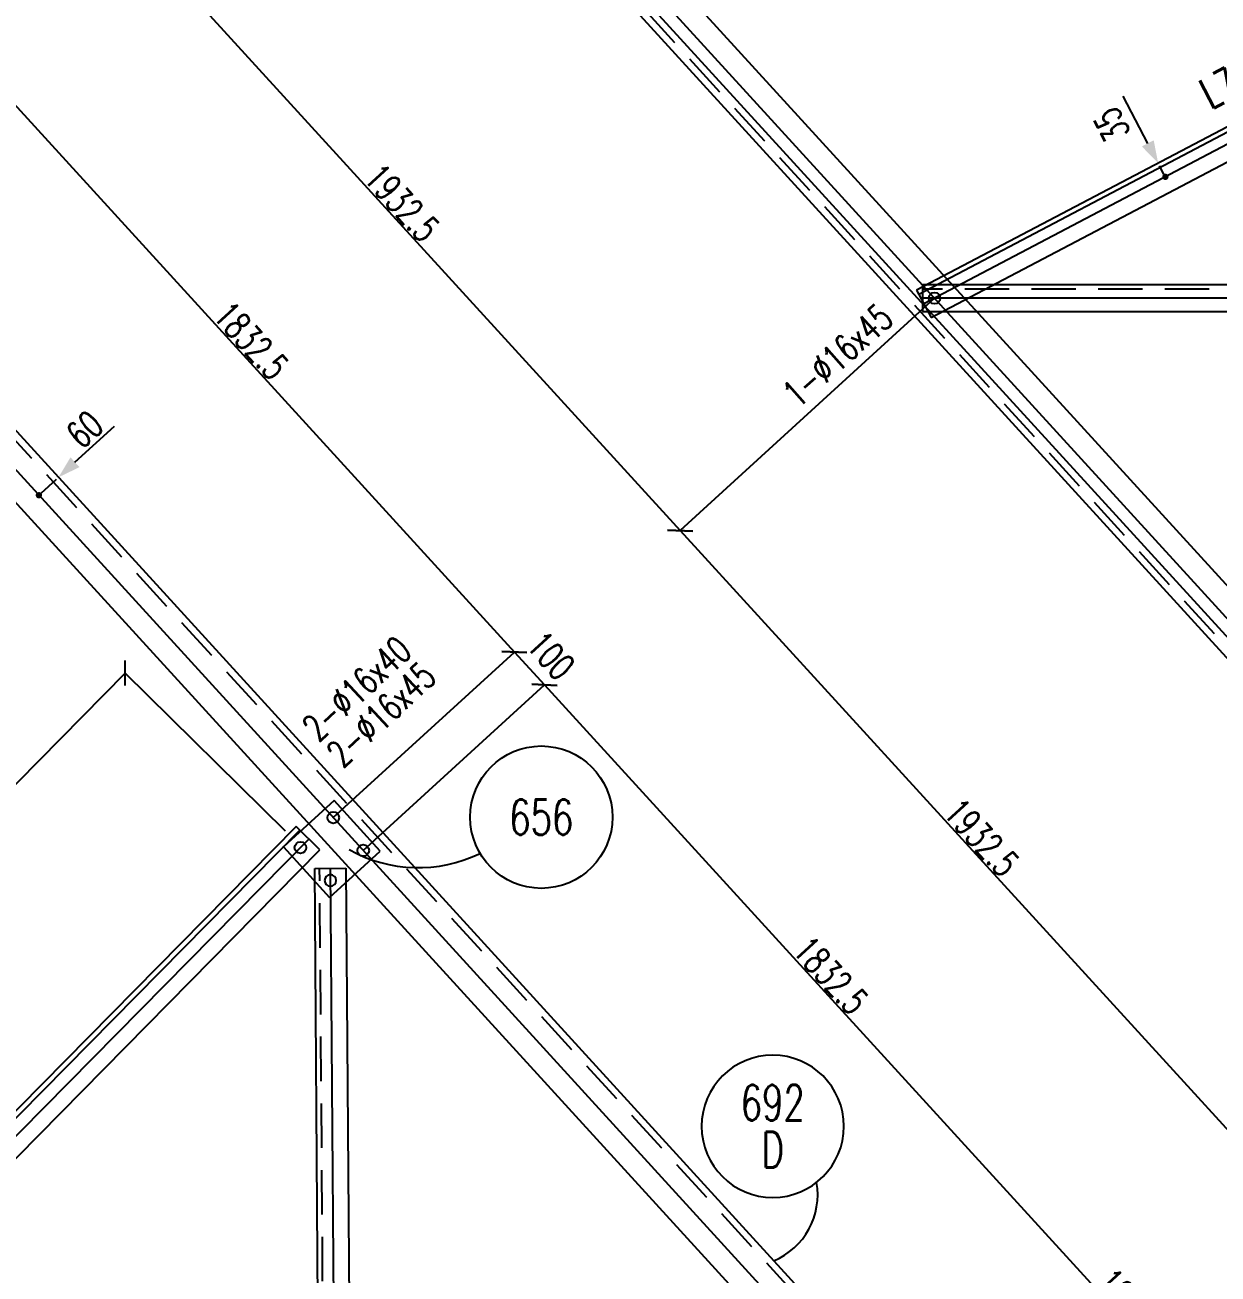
# Model space of a CAD drawing. Extents: x 669586 to 685806, y -4580 to 6900.
# Drawn here: x 673287 to 675970, y 261 to 3069 of the extents above; entities that cross this region are included whole.
import ezdxf
from ezdxf.enums import TextEntityAlignment as Align

# ---------------------------------------------------------------- set-up
doc = ezdxf.new("R2010")
doc.units = 0
doc.header["$LTSCALE"] = 200
doc.header["$MEASUREMENT"] = 0
doc.linetypes.add('DASHED', pattern=[0.75, 0.5, -0.25])
doc.layers.get('0').update_dxf_attribs({"linetype": 'CONTINUOUS'})
for name, color, linetype in [('ASSI', 6, 'CONTINUOUS'), ('BOLLINI_1', 7, 'CONTINUOUS'), ('BOLLINI_5', 7, 'CONTINUOUS'), ('FORI', 2, 'CONTINUOUS'), ('LINEA_ANG', 2, 'CONTINUOUS'), ('LINEE_PIASTRE', 2, 'CONTINUOUS'), ('LS', 7, 'CONTINUOUS'), ('PIASTRE', 5, 'CONTINUOUS'), ('QT_MAL', 7, 'CONTINUOUS'), ('QT_MPR', 7, 'CONTINUOUS'), ('TRAT-Y', 7, 'DASHED')]:
    doc.layers.add(name, color=color, linetype=linetype)
doc.styles.add('QUOTE', font='ROMANS8.SHX', dxfattribs={"width": 0.7})
doc.styles.add('RQL', font='ROMANS8.SHX', dxfattribs={"width": 0.7})
doc.styles.add('RS', font='ROMANS8.shx', dxfattribs={"width": 0.7})
doc.styles.get("Standard").update_dxf_attribs({"font": 'ROMANS8.SHX', "width": 0.7})
doc.dimstyles.new('FRECCE1', dxfattribs={"dimtxt": 60, "dimasz": 6.66, "dimexe": 0, "dimexo": 0, "dimgap": 1, "dimtad": 1, "dimzin": 0, "dimdsep": 46, "dimtxsty": 'RS', "dimblk1": 'QUOTP', "dimblk2": 'QUOTF', "dimsah": 1, "dimcen": 0, "dimclrd": 2, "dimclre": 2, "dimclrt": 7, "dimadec": 0, "dimazin": 0, "dimtfac": 1, "dimtix": 1, "dimtmove": 2, "dimatfit": 3, "dimldrblk": 'QUOTP', "dimfxl": 1, "dimtolj": 1, "dimtzin": 0, "dimarcsym": 0})
doc.dimstyles.new('TRATTO', dxfattribs={"dimscale": 0, "dimtxt": 60, "dimasz": 40, "dimexe": 0, "dimexo": 0, "dimgap": 5, "dimtad": 1, "dimrnd": 0.5, "dimdsep": 46, "dimtxsty": 'RS', "dimblk1": 'OBLIQUE', "dimblk2": 'OBLIQUE', "dimsah": 1, "dimcen": 0.09, "dimclrd": 2, "dimclre": 2, "dimclrt": 7, "dimadec": 0, "dimazin": 0, "dimtfac": 1, "dimtix": 1, "dimtmove": 2, "dimatfit": 3, "dimfxl": 1, "dimtolj": 1, "dimtzin": 0, "dimarcsym": 0})

# ---------------------------------------------------------------- blocks, each defined once
blk = doc.blocks.new('ASSE98')
blk.add_line((0, 0), (1, 0))
at = {"color": 7, "style": 'QUOTE', "width": 0.5, "flags": 1}
for tag, p in [('TI', (1.38308, 6.82731)), ('DI_S', (1.38308, 6.42178)), ('D_S', (1.38308, 6.02092)), ('E_S', (1.38308, 5.68065)), ('NFORI', (1.36454, 5.29792)), ('ALAR', (1.36349, 4.93246)), ('FAM', (1.3775, 4.54645)), ('ALA', (1.38308, 4.19257)), ('DISP2', (1.38308, 3.84971)), ('DISP1', (1.38308, 3.50686)), ('PINZAF', (1.38308, 3.164)), ('PINZAI', (1.38308, 2.82114)), ('TRP', (1.38308, 2.47829)), ('NP', (1.38308, 2.13543)), ('SV', (1.38308, 1.79257)), ('PESO', (1.38308, 1.44971)), ('QUA', (1.38308, 1.10686)), ('LUN', (1.38308, 0.764)), ('PROF', (1.38308, 0.42114)), ('POS', (1.38308, 0.07829))]:
    blk.add_attdef(tag, p, '', height=0.2, dxfattribs=at)
at = {"color": 7, "flags": 1}
for tag, p in [('LAV1', (3.07431, 6.82847)), ('LAV2', (3.07431, 6.49513)), ('LAV3', (3.07431, 6.1618)), ('LAV4', (3.07431, 5.82847)), ('LAV5', (3.07431, 5.49513)), ('LAV6', (3.07431, 5.1618)), ('LAV7', (3.07431, 4.82847)), ('LAV8', (3.07431, 4.49513)), ('LAV9', (3.07431, 4.1618)), ('LAV10', (3.07431, 3.82847))]:
    blk.add_attdef(tag, p, '', height=0.2, dxfattribs=at)
blk = doc.blocks.new('16')
blk.add_circle((0, 0), 1)
blk = doc.blocks.new('MRKR_98')
blk.add_point((0, 0))
at = {"color": 7, "style": 'QUOTE', "width": 0.5, "flags": 1}
for tag, p in [('TI', (3.73, 6.83)), ('DI_S', (3.73, 6.42)), ('D_S', (3.73, 6.02)), ('E_S', (3.73, 5.68)), ('AUX2', (3.71, 4.93)), ('NFORI', (3.72, 5.3)), ('AUX1', (3.73, 4.19)), ('FAM', (3.73, 4.55)), ('COMMESSA', (3.73, 3.85)), ('MD', (3.73, 3.51)), ('MP', (3.73, 3.16)), ('LARGHEZZA', (3.73, 2.82)), ('SPESSORE', (3.73, 2.48)), ('NP', (3.73, 2.14)), ('SV', (3.73, 1.79)), ('PESO', (3.73, 1.45)), ('QUA', (3.73, 1.11)), ('LUN', (3.73, 0.76)), ('PROF', (3.73, 0.42)), ('POS', (3.73, 0.08))]:
    blk.add_attdef(tag, p, '', height=0.2, dxfattribs=at)
at = {"color": 7, "flags": 1}
for tag, p in [('LAV1', (5.26, 6.88)), ('LAV2', (5.26, 6.55)), ('LAV3', (5.26, 6.21)), ('LAV4', (5.26, 5.88)), ('LAV5', (5.26, 5.55)), ('LAV6', (5.26, 5.21)), ('LAV7', (5.26, 4.88)), ('LAV8', (5.26, 4.55)), ('LAV9', (5.26, 4.21)), ('LAV10', (5.26, 3.88))]:
    blk.add_attdef(tag, p, '', height=0.2, dxfattribs=at)
blk = doc.blocks.new('xxx')
blk.add_circle((0, 0), 8)
at = {"color": 3, "style": 'RQL', "width": 0.7}
blk.add_attdef('POS', text='', height=4, dxfattribs=at).set_placement((0, 0), align=Align.MIDDLE)
at = {"color": 3, "style": 'RQL', "width": 0.7, "flags": 1}
blk.add_attdef('POS1', (-0.39, -5.42), '', height=2, dxfattribs=at)
at = {"style": 'RQL', "width": 0.7, "flags": 1}
blk.add_attdef('TIPO', (-0.39, -8.66), '', height=2, dxfattribs=at)
blk = doc.blocks.new('_OBLIQUE')
at = {"color": 0, "linetype": 'ByBlock'}
blk.add_line((-0.5, -0.5), (0.5, 0.5), dxfattribs=at)
blk = doc.blocks.new('*D130')
at = {"layer": 'LS', "color": 2, "lineweight": -2, "transparency": 16777216}
for p, q in [((674028.5, 3881.7), (673456.7, 3359.3)), ((673456.7, 3359.3), (674760.1, 1932.5)), ((675332, 2454.9), (674760.1, 1932.5))]:
    blk.add_line(p, q, dxfattribs=at)
at = {"layer": 'LS', "color": 2, "lineweight": -2, "transparency": 16777216, "xscale": 40, "yscale": 40, "zscale": 40}
for p, rotation in [((673456.7, 3359.3), 132.413786843956), ((674760.1, 1932.5), 312.413786843956)]:
    blk.add_blockref('_OBLIQUE', p, dxfattribs=dict(at, rotation=rotation))
at = {"layer": 'LS', "color": 7, "transparency": 16777216, "insert": (674134.2, 2669.5), "char_height": 60, "attachment_point": 5, "rotation": 312.4138, "style": 'RS'}
blk.add_mtext('\\A1;1932.5', dxfattribs=at)
blk = doc.blocks.new('*D131')
at = {"layer": 'LS', "color": 2, "lineweight": -2, "transparency": 16777216}
for p, q in [((675332, 2454.9), (674760.1, 1932.5)), ((674760.1, 1932.5), (676063.6, 505.7)), ((676635.4, 1028.1), (676063.6, 505.7))]:
    blk.add_line(p, q, dxfattribs=at)
at = {"layer": 'LS', "color": 2, "lineweight": -2, "transparency": 16777216, "xscale": 40, "yscale": 40, "zscale": 40}
for p, rotation in [((674760.1, 1932.5), 132.413786843956), ((676063.6, 505.7), 312.413786843956)]:
    blk.add_blockref('_OBLIQUE', p, dxfattribs=dict(at, rotation=rotation))
at = {"layer": 'LS', "color": 7, "transparency": 16777216, "insert": (675437.7, 1242.7), "char_height": 60, "attachment_point": 5, "rotation": 312.4138, "style": 'RS'}
blk.add_mtext('\\A1;1932.5', dxfattribs=at)
blk = doc.blocks.new('YYY')
blk.add_circle((0, 0), 8)
at = {"color": 3, "style": 'RQL', "width": 0.7}
for tag, p in [('POS3', (0, 0.65)), ('POS2', (0, -4.63))]:
    blk.add_attdef(tag, text='', height=4, dxfattribs=at).set_placement(p, align=Align.CENTER)
at = {"style": 'RQL', "width": 0.7, "flags": 1}
blk.add_attdef('TIPO', text='', height=3, dxfattribs=at).set_placement((0, 0), align=Align.MIDDLE_CENTER)
blk = doc.blocks.new('QUOTP')
at = {"layer": 'ASSI', "color": 2, "const_width": 1.07}
blk.add_lwpolyline([(-0.53, 0, 1), (0.53, 0, 1)], format="xyb", close=True, dxfattribs=at)
blk = doc.blocks.new('QUOTF')
at = {"layer": 'LS', "color": 2}
blk.add_line((7.5, 0), (25.5, 0), dxfattribs=at)
blk.add_solid([(7.5, 2.25), (0, 0), (7.5, -2.25)], dxfattribs=at)
blk = doc.blocks.new('*D136')
at = {"layer": 'QT_MAL', "color": 2, "lineweight": -2, "transparency": 16777216}
for p, q in [((675834.9, 2758.7), (675834.9, 2758.7)), ((675848.1, 2733.6), (675838, 2752.8)), ((675851.2, 2727.7), (675851.2, 2727.7))]:
    blk.add_line(p, q, dxfattribs=at)
at = {"layer": 'QT_MAL', "color": 2, "lineweight": -2, "transparency": 16777216, "xscale": 6.66, "yscale": 6.66, "zscale": 6.66}
for name, p, rotation in [('QUOTF', (675834.9, 2758.7), 117.7154487364759), ('QUOTP', (675851.2, 2727.7), 297.7154487364759)]:
    blk.add_blockref(name, p, dxfattribs=dict(at, rotation=rotation))
at = {"layer": 'QT_MAL', "color": 7, "transparency": 16777216, "insert": (675730.1, 2844.7), "char_height": 60, "attachment_point": 5, "rotation": 117.7154, "style": 'RS'}
blk.add_mtext('\\A1;35', dxfattribs=at)
blk = doc.blocks.new('*D194')
at = {"layer": 'QT_MPR', "color": 2, "lineweight": -2, "transparency": 16777216}
for p, q in [((673512.1, 1612.3), (671934.2, 13.6)), ((673872.3, 1256.8), (673512.1, 1612.3)), ((672330, -377), (671934.2, 13.6))]:
    blk.add_line(p, q, dxfattribs=at)
at = {"layer": 'QT_MPR', "color": 2, "lineweight": -2, "transparency": 16777216, "xscale": 40, "yscale": 40, "zscale": 40}
for p, rotation in [((673512.1, 1612.3), 45.37572195856471), ((671934.2, 13.6), 225.3757219585647)]:
    blk.add_blockref('_OBLIQUE', p, dxfattribs=dict(at, rotation=rotation))
at = {"layer": 'QT_MPR', "color": 7, "transparency": 16777216, "insert": (672699.2, 838.5), "char_height": 60, "attachment_point": 5, "rotation": 45.3757, "style": 'RS'}
blk.add_mtext('\\A1;2243.5', dxfattribs=at)
blk = doc.blocks.new('bull')
at = {"style": 'RS', "width": 0.7, "flags": 1}
for tag, p in [('NN', (-12.25, 0)), ('DIAMETRO', (0, -4.86)), ('SERRAGGIO', (0, -9.71)), ('LUNGHEZZA', (0, -14.57)), ('NB', (0, -19.43)), ('TIPO', (0, -24.12)), ('EL', (-0.14, -29))]:
    blk.add_attdef(tag, p, '', height=3, dxfattribs=at)
at = {"style": 'RS', "width": 0.7}
blk.add_attdef('BULLONE', (0, 0), '', height=3, dxfattribs=at)
blk = doc.blocks.new('*D163')
at = {"layer": 'QT_MAL', "color": 2, "lineweight": -2, "transparency": 16777216}
for p, q in [((673362.2, 2052.5), (673362.2, 2052.5)), ((673322.8, 2016.5), (673357.2, 2048))]:
    blk.add_line(p, q, dxfattribs=at)
at = {"layer": 'QT_MAL', "color": 2, "lineweight": -2, "transparency": 16777216, "xscale": 6.66, "yscale": 6.66, "zscale": 6.66}
for name, p, rotation in [('QUOTF', (673362.2, 2052.5), 42.41378684396), ('QUOTP', (673317.9, 2012), 222.41378684396)]:
    blk.add_blockref(name, p, dxfattribs=dict(at, rotation=rotation))
at = {"layer": 'QT_MAL', "color": 7, "transparency": 16777216, "insert": (673421, 2160), "char_height": 60, "attachment_point": 5, "rotation": 42.4138, "style": 'RS'}
blk.add_mtext('\\A1;60', dxfattribs=at)
blk = doc.blocks.new('*D185')
at = {"layer": 'QT_MPR', "color": 2, "lineweight": -2, "transparency": 16777216}
for p, q in [((672743.9, 2640.3), (673151.3, 3012.6)), ((673151.3, 3012.6), (674387.3, 1659.6)), ((673979.9, 1287.4), (674387.3, 1659.6))]:
    blk.add_line(p, q, dxfattribs=at)
at = {"layer": 'QT_MPR', "color": 2, "lineweight": -2, "transparency": 16777216, "xscale": 40, "yscale": 40, "zscale": 40}
for p, rotation in [((673151.3, 3012.6), 132.41378684396), ((674387.3, 1659.6), 312.41378684396)]:
    blk.add_blockref('_OBLIQUE', p, dxfattribs=dict(at, rotation=rotation))
at = {"layer": 'QT_MPR', "color": 7, "transparency": 16777216, "insert": (673795.2, 2359.7), "char_height": 60, "attachment_point": 5, "rotation": 312.4138, "style": 'RS'}
blk.add_mtext('\\A1;1832.5', dxfattribs=at)
blk = doc.blocks.new('*D186')
at = {"layer": 'QT_MPR', "color": 2, "lineweight": -2, "transparency": 16777216}
for p, q in [((673979.9, 1287.4), (674387.3, 1659.6)), ((674387.3, 1659.6), (674454.8, 1585.8)), ((674047.3, 1213.6), (674454.8, 1585.8))]:
    blk.add_line(p, q, dxfattribs=at)
at = {"layer": 'QT_MPR', "color": 2, "lineweight": -2, "transparency": 16777216, "xscale": 40, "yscale": 40, "zscale": 40}
for p, rotation in [((674387.3, 1659.6), 132.41378684396), ((674454.8, 1585.8), 312.41378684396)]:
    blk.add_blockref('_OBLIQUE', p, dxfattribs=dict(at, rotation=rotation))
at = {"layer": 'QT_MPR', "color": 7, "transparency": 16777216, "insert": (674469.2, 1651.8), "char_height": 60, "attachment_point": 5, "rotation": 312.4138, "style": 'RS'}
blk.add_mtext('\\A1;100', dxfattribs=at)
blk = doc.blocks.new('*D187')
at = {"layer": 'QT_MPR', "color": 2, "lineweight": -2, "transparency": 16777216}
for p, q in [((674047.3, 1213.6), (674454.8, 1585.8)), ((674454.8, 1585.8), (675690.8, 232.8)), ((675283.3, -139.4), (675690.8, 232.8))]:
    blk.add_line(p, q, dxfattribs=at)
at = {"layer": 'QT_MPR', "color": 2, "lineweight": -2, "transparency": 16777216, "xscale": 40, "yscale": 40, "zscale": 40}
for p, rotation in [((674454.8, 1585.8), 132.41378684396), ((675690.8, 232.8), 312.41378684396)]:
    blk.add_blockref('_OBLIQUE', p, dxfattribs=dict(at, rotation=rotation))
at = {"layer": 'QT_MPR', "color": 7, "transparency": 16777216, "insert": (675098.6, 932.9), "char_height": 60, "attachment_point": 5, "rotation": 312.4138, "style": 'RS'}
blk.add_mtext('\\A1;1832.5', dxfattribs=at)
blk = doc.blocks.new('*D188')
at = {"layer": 'QT_MPR', "color": 2, "lineweight": -2, "transparency": 16777216}
for p, q in [((675283.3, -139.4), (675690.8, 232.8)), ((675690.8, 232.8), (675758.2, 159)), ((675350.8, -213.2), (675758.2, 159))]:
    blk.add_line(p, q, dxfattribs=at)
at = {"layer": 'QT_MPR', "color": 2, "lineweight": -2, "transparency": 16777216, "xscale": 40, "yscale": 40, "zscale": 40}
for p, rotation in [((675690.8, 232.8), 132.41378684396), ((675758.2, 159), 312.41378684396)]:
    blk.add_blockref('_OBLIQUE', p, dxfattribs=dict(at, rotation=rotation))
at = {"layer": 'QT_MPR', "color": 7, "transparency": 16777216, "insert": (675750.4, 219.5), "char_height": 60, "attachment_point": 5, "rotation": 312.4138, "style": 'RS'}
blk.add_mtext('\\A1;100', dxfattribs=at)

msp = doc.modelspace()

# ---------------------------------------------------------------- linework, layer by layer
at = {"layer": 'LINEA_ANG'}
for p, q in [((679007.716, -1494.462), (672868.598, 5225.481)), ((672745.568, 5197.063), (678995.301, -1643.961)), ((677765.507, -2767.46), (671515.774, 4073.564)), ((671434.562, 3999.371), (677684.294, -2841.653)), ((678055.45, 3925.226), (675291.643, 2473.244)), ((675324.198, 2411.275), (678088.006, 3863.257)), ((675291.643, 2473.244), (675324.198, 2411.275)), ((678349.979, 2484.901), (675304.979, 2484.901)), ((675304.979, 2484.901), (675304.979, 2424.901)), ((675304.979, 2424.901), (678349.979, 2424.901)), ((673896.539, 1267.246), (670196.71, -2481.427)), ((673949.919, 1214.562), (673896.539, 1267.246)), ((670250.09, -2534.112), (673949.919, 1214.562)), ((673938.295, 1172.847), (674008.293, 1173.356)), ((673966.887, -2755.049), (673938.295, 1172.847)), ((674008.293, 1173.356), (674036.885, -2754.54))]:
    msp.add_line(p, q, dxfattribs=at)
at = {"layer": 'LINEA_ANG', "color": 2}
for p, q in [((678060.566, 3915.488), (675296.759, 2463.506)), ((673904.724, 1259.168), (670204.895, -2489.506))]:
    msp.add_line(p, q, dxfattribs=at)
at = {"layer": 'LINEE_PIASTRE'}
for p, q in [((673981.594, 1325.524), (673867.897, 1221.654)), ((674085.464, 1211.827), (673981.594, 1325.524)), ((673867.897, 1221.654), (673971.767, 1107.957)), ((673971.767, 1107.957), (674085.464, 1211.827))]:
    msp.add_line(p, q, dxfattribs=at)
at = {"layer": 'LS', "color": 6}
for p, q in [((679204.444, -1825.447), (672687.136, 5308.467)), ((678990.796, -1550.073), (673643.299, 4303.355)), ((672642.686, 2751.077), (677721.209, -2807.929))]:
    msp.add_line(p, q, dxfattribs=at)
for centre, radius, start, end in [((674170.949, 1493.137), 318.162, 240.738652, 295.918412), ((674908.016, 439.57), 161.236, 292.775911, 9.935222)]:
    msp.add_arc(centre, radius, start, end, dxfattribs=at)
at = {"layer": 'TRAT-Y'}
for p, q in [((672757.381, 5207.854), (679007.113, -1633.169)), ((677753.694, -2778.251), (671503.962, 4062.772)), ((678349.979, 2474.901), (675304.979, 2474.901)), ((673977.887, -2754.969), (673949.294, 1172.927))]:
    msp.add_line(p, q, dxfattribs=at)

# ---------------------------------------------------------------- block references
at = {"layer": 'ASSI'}
for p, xscale, rotation in [((672745.568, 5197.063), 9266, 312.4137868439561), ((673925.008, 1239.148), 5267, 225.3757219584901), ((673973.294, 1173.101), 3928, 270.4170695334433)]:
    msp.add_blockref('ASSE98', p, dxfattribs=dict(at, xscale=xscale, rotation=rotation))
at = {"layer": 'ASSI', "xscale": 9266, "zscale": 9266, "rotation": 132.4137868439601}
msp.add_blockref('ASSE98', (677765.507, -2767.46), dxfattribs=at)
at = {"layer": 'ASSI'}
ref = msp.add_blockref('ASSE98', (678071.728, 3894.241), dxfattribs=dict(at, xscale=3122, zscale=3122, rotation=207.7154487364759))
ref.add_attrib('PROF', 'L70x5', (675953.817, 2878.381), dxfattribs={"layer": '0', "color": 2, "height": 70, "rotation": 27.715449, "style": 'QUOTE', "width": 0.7})
ref.add_attrib('LUN', '3122', (676397.867, 3111.666), dxfattribs={"layer": '0', "color": 2, "height": 70, "rotation": 27.715449, "style": 'QUOTE', "width": 0.7})
ref.add_attrib('PESO', '3068 C/C T.', (676228.938, 2751.45), dxfattribs={"layer": '0', "color": 2, "height": 70, "rotation": 27.715449, "style": 'QUOTE', "width": 0.7})
ref.add_attrib('SV', 'Lg.', (676261.418, 3039.981), dxfattribs={"layer": '0', "color": 2, "height": 70, "rotation": 27.715449, "style": 'QUOTE', "width": 0.7})
ref = msp.add_blockref('ASSE98', (678349.979, 2454.901), dxfattribs=dict(at, xscale=3045, zscale=3045, rotation=180))
ref.add_attrib('PROF', 'L60x5', (676800.272, 2543.612), dxfattribs={"layer": '0', "color": 2, "height": 70, "style": 'QUOTE', "width": 0.7})
ref.add_attrib('LUN', '3045', (677301.872, 2543.612), dxfattribs={"layer": '0', "color": 2, "height": 70, "style": 'QUOTE', "width": 0.7})
ref.add_attrib('PESO', '2991 C/C T.', (676890.437, 2315.87), dxfattribs={"layer": '0', "color": 2, "height": 70, "style": 'QUOTE', "width": 0.7})
ref.add_attrib('SV', 'Lg.', (677147.738, 2543.612), dxfattribs={"layer": '0', "color": 2, "height": 70, "style": 'QUOTE', "width": 0.7})
at = {"layer": 'BOLLINI_1', "xscale": 19.9999999995, "yscale": 19.9999999995, "zscale": 19.9999999995}
msp.add_blockref('xxx', (674447.77, 1288.36), dxfattribs=at).add_auto_attribs({'POS': '656'})
at = {"layer": 'BOLLINI_5'}
ref = msp.add_blockref('YYY', (674968.208, 593.373), dxfattribs=dict(at, xscale=-19.99970832477619, yscale=19.99970832471798, zscale=19.99970832474173))
ref.add_attrib('POS3', '692', dxfattribs={"layer": '0', "color": 3, "height": 79.9988, "style": 'RQL', "width": 0.7}).set_placement((674968.208, 606.313), align=Align.CENTER)
ref.add_attrib('POS2', 'D', dxfattribs={"layer": '0', "color": 3, "height": 79.999, "style": 'RQL', "width": 0.7}).set_placement((674968.208, 500.766), align=Align.CENTER)
at = {"layer": 'FORI', "xscale": 13, "yscale": 13, "zscale": 13}
for p in [(675331.985, 2454.901), (673906.042, 1219.931)]:
    msp.add_blockref('16', p, dxfattribs=at)
at = {"layer": 'FORI', "yscale": 13, "zscale": 13}
for p, xscale, rotation in [((673979.871, 1287.379), 13, 357.4137868439175), ((674047.319, 1213.55), 13, 357.4137868439175), ((673973.49, 1146.102), -13, 128.7993745163991)]:
    msp.add_blockref('16', p, dxfattribs=dict(at, xscale=xscale, rotation=rotation))
at = {"layer": 'LS', "color": 7, "xscale": 20, "yscale": 20, "zscale": 20}
for p, rotation, values in [((675025, 2206), 41.90230895779482, {'BULLONE': '1-%%c16x45                '}), ((673946.384, 1455.456), 43.05485323858571, {'BULLONE': '2-%%c16x40                '}), ((674001, 1397), 43.05485323858571, {'BULLONE': '2-%%c16x45                '})]:
    msp.add_blockref('bull', p, dxfattribs=dict(at, rotation=rotation)).add_auto_attribs(values)
at = {"layer": 'PIASTRE', "xscale": 19.99999999999998, "yscale": 19.99999999999998, "zscale": 19.99999999999998, "rotation": 312.4137868439216}
msp.add_blockref('MRKR_98', (673867.897, 1221.654), dxfattribs=at)

# ---------------------------------------------------------------- dimensions: what is measured, and where the dimension line sits
at = {"layer": 'LS'}
for base, p1, p2, picture, middle in [((674760.138, 1932.481), (674028.523, 3881.684), (675331.985, 2454.901), '*D130', (674134.247, 2669.479)), ((676063.599, 505.698), (675331.985, 2454.901), (676635.446, 1028.119), '*D131', (675437.709, 1242.697))]:
    dim = msp.add_linear_dim(base=base, p1=p1, p2=p2, angle=312.413787, dimstyle='TRATTO', override={"dimscale": 1}, dxfattribs=at)
    dim.commit()
    dim.dimension.update_dxf_attribs({"geometry": picture, "text_midpoint": middle})
at = {"layer": 'QT_MAL'}
for base, p1, p2, angle, text, picture, middle in [((675834.945, 2758.67), (675851.222, 2727.686), (675834.945, 2758.67), 117.715449, '35', '*D136', (675730.147, 2844.747)), ((673362.153, 2052.498), (673317.855, 2012.029), (673362.153, 2052.498), 42.413787, '60', '*D163', (673421, 2160))]:
    dim = msp.add_linear_dim(base=base, p1=p1, p2=p2, angle=angle, text=text, dimstyle='FRECCE1', dxfattribs=at)
    dim.commit()
    dim.dimension.update_dxf_attribs({"geometry": picture, "text_midpoint": middle, "dimtype": 128})
at = {"layer": 'QT_MPR'}
for base, p1, p2, angle, text, picture, middle in [((674387.34, 1659.629), (672743.858, 2640.333), (673979.871, 1287.379), 312.413787, '1832.5', '*D185', (673795.173, 2359.713)), ((674454.788, 1585.8), (673979.871, 1287.379), (674047.319, 1213.55), 312.413787, '100', '*D186', (674469.225, 1651.774)), ((671934.246, 13.587), (673872.318, 1256.846), (672329.953, -376.965), 45.375722, '2243.5', '*D194', (672699.195, 838.46)), ((675690.801, 232.846), (674047.319, 1213.55), (675283.333, -139.403), 312.413787, '1832.5', '*D187', (675098.635, 932.93)), ((675758.249, 159.017), (675283.333, -139.403), (675350.781, -213.233), 312.413787, '100', '*D188', (675750.366, 219.539))]:
    dim = msp.add_linear_dim(base=base, p1=p1, p2=p2, angle=angle, text=text, dimstyle='TRATTO', override={"dimscale": 1}, dxfattribs=at)
    dim.commit()
    dim.dimension.update_dxf_attribs({"geometry": picture, "text_midpoint": middle, "dimtype": 160})

doc.saveas('drawing.dxf')
